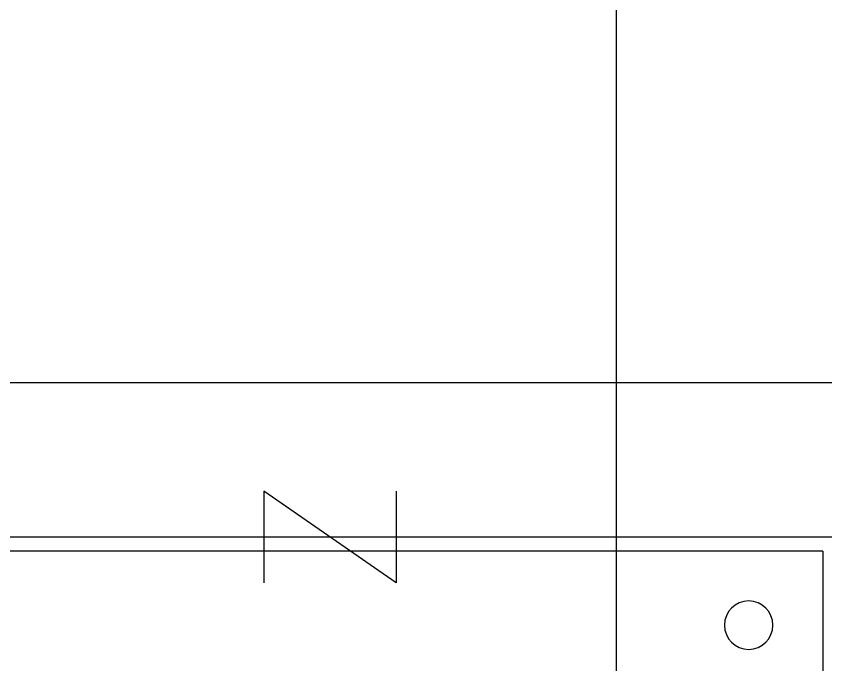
# Model space of a CAD drawing. Header units: millimetres. Extents: x 89450 to 753248, y -530175 to 1209785.
# Drawn here: x 272606.4 to 272790.2, y -169015.4 to -168868.2 of the extents above; entities that cross this region are included whole.
import ezdxf

# ---------------------------------------------------------------- set-up
doc = ezdxf.new("R2010")
doc.units = ezdxf.units.MM
doc.header["$LTSCALE"] = 150
doc.layers.add('------00 Load Bank', color=3, linetype='Continuous')

# ---------------------------------------------------------------- blocks, each defined once
blk = doc.blocks.new('A$Cd768ecee')
at = {"color": 0}
for p, q in [((0, 1180), (1180, 1180)), ((35, 1145), (1145, 1145)), ((38.2, 1141.8), (1141.8, 1141.8)), ((38.2, 1141.8), (38.2, 38.2))]:
    blk.add_line(p, q, dxfattribs=at)
blk.add_lwpolyline([(135, 1155.42), (135, 1134.58), (165, 1155.42), (165, 1134.58)], dxfattribs=at)
blk.add_circle((55, 1125), 5.5, dxfattribs=at)

msp = doc.modelspace()

# ---------------------------------------------------------------- linework, layer by layer
at = {"layer": '------00 Load Bank', "color": 161, "ltscale": 2, "elevation": 0}
msp.add_lwpolyline([(272742.66, -169125.36), (272742.66, -168693.05), (271732.66, -168693.05), (271732.66, -169125.36)], close=True, dxfattribs=at)

# ---------------------------------------------------------------- block references
at = {"layer": '------00 Load Bank', "color": 161, "xscale": -1}
msp.add_blockref('A$Cd768ecee', (272827.66, -170131.43), dxfattribs=at)

doc.saveas('drawing.dxf')
